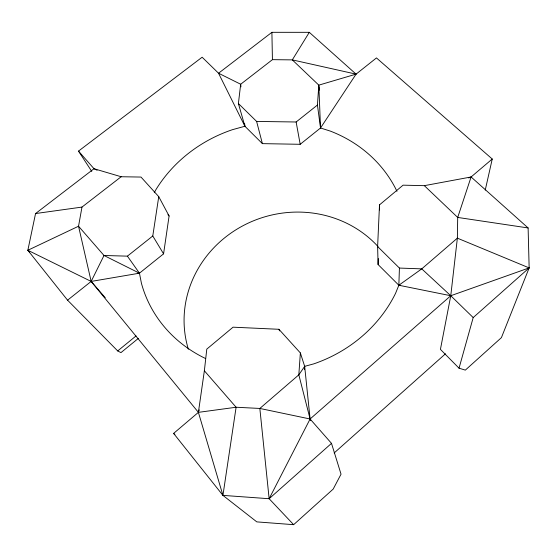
<?xml version="1.0" encoding="UTF-8"?>
<svg xmlns="http://www.w3.org/2000/svg" width="557" height="557" viewBox="0 0 557 557"><rect width="100%" height="100%" fill="white"/><g stroke="black" fill="none" stroke-linecap="round" stroke-linejoin="round"><path stroke-width="0.84" d="M91.766 171.417L78.495 151.107L202.135 57.211L218.546 73.232L244.906 126.258L262.396 143.636L300.188 144.298L320.526 127.992L356.069 74.137L376.462 57.928L492.242 159.017L471.09 176.973L424.343 185.662L403.087 185.168L379.498 204.872L377.618 246.542L399.425 268.07L398.847 285.247L395.561 293.323A136.298 123.933 -16.9 0 1 313.793 363.86L304.672 366.346L298.831 374.833L259.841 408.448L236.105 407.244L198.396 412.354L173.61 433.409L222.932 495.382L256.812 521.881L293.643 524.68L333.183 489.088L341.037 474.174L331.499 443.365L310.096 418.996L298.831 374.833L300.362 352.936L278.932 329.291L233.056 327.182L206.793 349.114L204.363 370.781L198.396 412.354L222.932 495.382L269.142 498.724L293.643 524.68M468.695 177.968L471.09 176.973L528.113 227.952L529.15 267.903L450.766 295.732L398.847 285.247L378.085 264.533L378.349 258.566M304.442 369.695L304.672 366.346L300.362 352.936M396.967 191.309A136.298 123.933 -16.9 0 0 330.398 131.125L320.526 127.992L317.427 105.05L318.82 85.137L292.314 59.884L272.429 59.662L240.68 84.239L238.396 103.525L244.906 126.258L232.617 129.628A136.298 123.933 -16.9 0 0 155.786 189.874L154.275 192.736M400.546 285.309L398.847 285.247L421.753 268.864L457.367 238.152L529.15 267.903L501.411 337.639L465.332 370.12L459.038 368.191L440.427 349.371L450.766 295.732L457.367 238.152L457.701 217.439L471.09 176.973M97.106 170.233L94.008 168.722L35.557 213.547L27.85 250.274L67.564 300.174L91.16 281.431L139.452 273.188L163.577 253.846L169.091 215.977L158.752 196.656L140.998 177.063L121.168 176.743L94.008 168.722L78.495 151.107M222.932 495.382L236.105 407.244L204.363 370.781M163.577 253.846L152.778 235.98L158.752 196.656M121.168 176.743L81.983 207.079L78.537 226.226L91.16 281.431L198.396 412.354L199.246 409.903M485.238 190.111L492.242 159.017M459.038 368.191L473.199 317.574L529.15 267.903M105.245 297.723L91.16 281.431L104.006 255.489L127.414 256.15L152.778 235.98M310.702 420.605L310.096 418.996L259.841 408.448L269.142 498.724L310.096 418.996L450.766 295.732L473.199 317.574M309.309 32.327L292.314 59.884L356.069 74.137L309.309 32.327L271.9 32.32L218.546 73.232L240.68 84.239L240.937 86.815M334.165 452.966L445.489 353.792M269.142 498.724L331.499 443.365M67.564 300.174L117.694 350.931L136.054 335.934M138.435 338.322L120.953 352.623L117.694 350.931M238.396 103.525L256.617 121.433L296.136 121.99L317.427 105.05M29.653 252.147L27.85 250.274L78.537 226.226L104.006 255.489L139.452 273.188L141.415 283.228A136.298 123.933 -16.9 0 0 205.122 358.311M356.069 74.137L318.82 85.137L320.526 127.992M35.557 213.547L81.983 207.079M137.732 273.139L139.452 273.188L127.414 256.15M399.425 268.07L421.753 268.864L450.766 295.732M528.113 227.952L457.701 217.439L424.343 185.662M27.85 250.274L91.16 281.431M173.61 433.409L174.905 434.571M167.956 214.717L169.091 215.977M278.932 329.291L279.517 330.886M256.617 121.433L262.396 143.636M296.136 121.99L300.188 144.298M319.036 86.822L319.467 90.192M304.672 366.346L310.096 418.996M244.641 123.682L244.906 126.258M377.618 246.542L378.085 264.533M379.498 204.872L379.596 209.982M271.9 32.32L272.429 59.662M188.35 349.211A110.558 104.312 -17.2 0 1 242.114 226.198A110.558 104.312 -17.2 0 1 377.952 246.466"/></g></svg>
